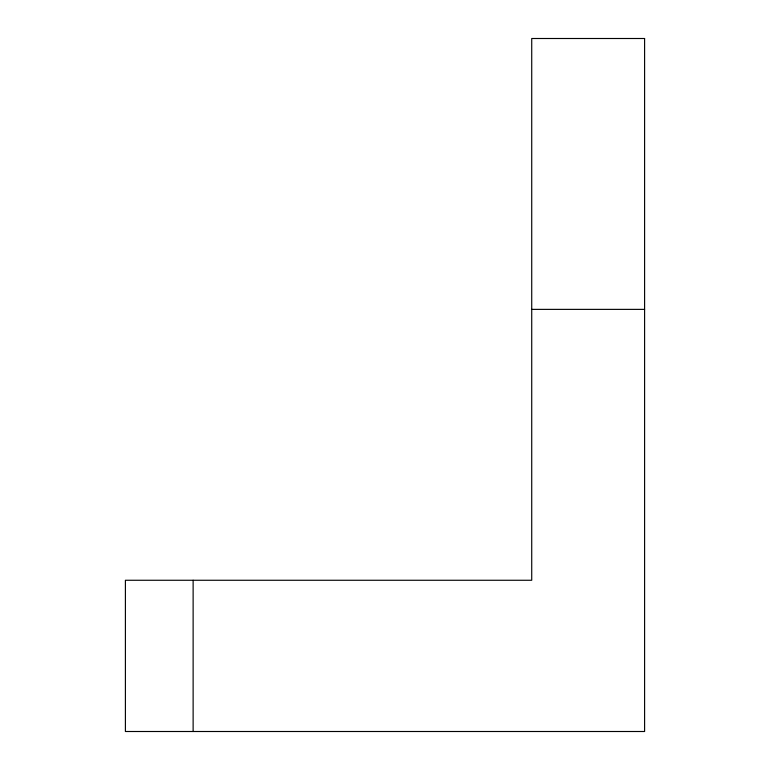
<?xml version="1.0" encoding="UTF-8"?>
<svg xmlns="http://www.w3.org/2000/svg" width="770" height="770" viewBox="0 0 770 770"><rect width="100%" height="100%" fill="white"/><g stroke="black" fill="none" stroke-linecap="round" stroke-linejoin="round"><path stroke-width="1.16" d="M531.724 309.376L644.596 309.376M193.126 580.262L193.126 731.5M644.596 38.5L531.724 38.5L531.724 580.262L125.404 580.262L125.404 731.5L644.596 731.5L644.596 38.5"/></g></svg>
